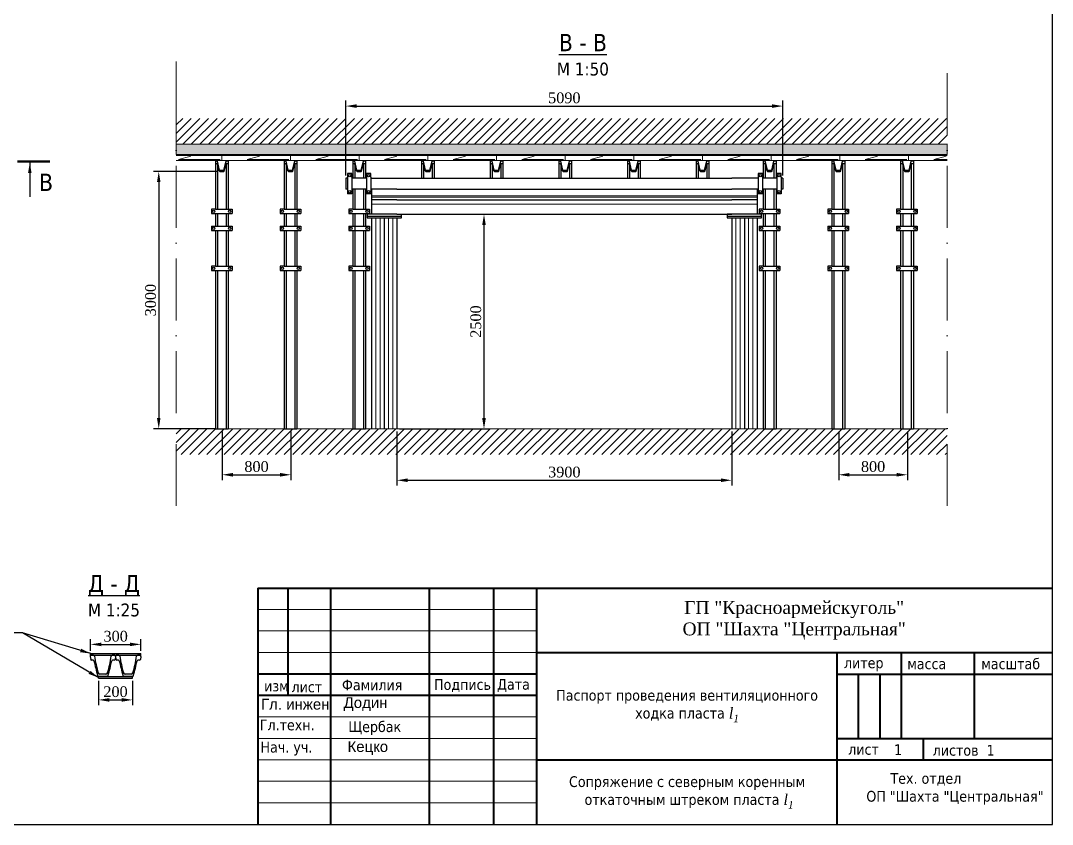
# Model space of a CAD drawing. Header units: millimetres. Extents: x -46762 to 217101, y -107409 to 31524.
# Drawn here: x 113848 to 125868, y -75056 to -65692 of the extents above; entities that cross this region are included whole.
import ezdxf

# ---------------------------------------------------------------- set-up
doc = ezdxf.new("R2010")
doc.units = ezdxf.units.MM
doc.linetypes.add('ACAD_ISO10W100', pattern=[18, 12, -3, 0, -3])
doc.styles.get("Standard").update_dxf_attribs({"font": 'TIMES.TTF'})
doc.dimstyles.new('ISO-25', dxfattribs={"dimscale": 50, "dimtxt": 2.5, "dimasz": 2.5, "dimexe": 1.25, "dimexo": 0.625, "dimtad": 1, "dimdec": 0, "dimtxsty": 'Standard', "dimcen": 2.5, "dimadec": 0, "dimazin": 0, "dimtfac": 1, "dimtdec": 0, "dimtmove": 0, "dimatfit": 3, "dimfxl": 1, "dimarcsym": 0})
pattern_1 = [(45, (36097.01, -13770.15), (-50, 50), [])]

# ---------------------------------------------------------------- blocks, each defined once
blk = doc.blocks.new('*D319')
at = {"color": 0, "lineweight": -2}
for p, q in [((118232, -70480), (118232, -71109)), ((122132, -70480), (122132, -71109)), ((118357, -71047), (122007, -71047))]:
    blk.add_line(p, q, dxfattribs=at)
at = {"color": 0, "lineweight": 0}
for points in [[(118357, -71026), (118357, -71068), (118232, -71047)], [(122007, -71026), (122007, -71068), (122132, -71047)]]:
    blk.add_solid(points, dxfattribs=at)
at = {"layer": 'Defpoints', "color": 0, "lineweight": 0}
for p in [(118232, -70448), (122132, -70448), (122132, -71047)]:
    blk.add_point(p, dxfattribs=at)
at = {"color": 0, "lineweight": 0, "insert": (120182, -70952), "char_height": 125, "attachment_point": 5}
blk.add_mtext('3900', dxfattribs=at)
blk = doc.blocks.new('*D320')
at = {"color": 0, "lineweight": -2}
for p, q in [((117637, -67495), (117637, -66624)), ((117762, -66687), (122602, -66687)), ((122727, -67495), (122727, -66624))]:
    blk.add_line(p, q, dxfattribs=at)
at = {"color": 0, "lineweight": 0}
for points in [[(117762, -66666), (117762, -66708), (117637, -66687)], [(122602, -66666), (122602, -66708), (122727, -66687)]]:
    blk.add_solid(points, dxfattribs=at)
at = {"layer": 'Defpoints', "color": 0, "lineweight": 0}
for p in [(122727, -66687), (117637, -67526), (122727, -67526)]:
    blk.add_point(p, dxfattribs=at)
at = {"color": 0, "lineweight": 0, "insert": (120182, -66592), "char_height": 125, "attachment_point": 5}
blk.add_mtext('5090', dxfattribs=at)
blk = doc.blocks.new('*D321')
at = {"color": 0, "lineweight": -2}
for p, q in [((118316, -67948), (119309, -67948)), ((119246, -68073), (119246, -70323)), ((118263, -70448), (119309, -70448))]:
    blk.add_line(p, q, dxfattribs=at)
at = {"color": 0, "lineweight": 0}
for points in [[(119225, -68073), (119267, -68073), (119246, -67948)], [(119225, -70323), (119267, -70323), (119246, -70448)]]:
    blk.add_solid(points, dxfattribs=at)
at = {"layer": 'Defpoints', "color": 0, "lineweight": 0}
for p in [(118285, -67948), (118232, -70448), (119246, -70448)]:
    blk.add_point(p, dxfattribs=at)
at = {"color": 0, "lineweight": 0, "insert": (119151, -69198), "char_height": 125, "attachment_point": 5, "rotation": 90}
blk.add_mtext('2500', dxfattribs=at)
blk = doc.blocks.new('*D322')
at = {"color": 0, "lineweight": -2}
for p, q in [((116136, -67448), (115394, -67448)), ((115457, -67573), (115457, -70323)), ((116110, -70448), (115394, -70448))]:
    blk.add_line(p, q, dxfattribs=at)
at = {"color": 0, "lineweight": 0}
for points in [[(115436, -67573), (115477, -67573), (115457, -67448)], [(115436, -70323), (115477, -70323), (115457, -70448)]]:
    blk.add_solid(points, dxfattribs=at)
at = {"layer": 'Defpoints', "color": 0, "lineweight": 0}
for p in [(116167, -67448), (115457, -70448), (116141, -70448)]:
    blk.add_point(p, dxfattribs=at)
at = {"color": 0, "lineweight": 0, "insert": (115362, -68948), "char_height": 125, "attachment_point": 5, "rotation": 90}
blk.add_mtext('3000', dxfattribs=at)
blk = doc.blocks.new('*D323')
at = {"color": 0, "lineweight": -2}
for p, q in [((116196, -70480), (116196, -71045)), ((116996, -70480), (116996, -71045)), ((116321, -70983), (116871, -70983))]:
    blk.add_line(p, q, dxfattribs=at)
at = {"color": 0, "lineweight": 0}
for points in [[(116321, -70962), (116321, -71004), (116196, -70983)], [(116871, -70962), (116871, -71004), (116996, -70983)]]:
    blk.add_solid(points, dxfattribs=at)
at = {"layer": 'Defpoints', "color": 0, "lineweight": 0}
for p in [(116196, -70448), (116996, -70448), (116996, -70983)]:
    blk.add_point(p, dxfattribs=at)
at = {"color": 0, "lineweight": 0, "insert": (116596, -70888), "char_height": 125, "attachment_point": 5}
blk.add_mtext('800', dxfattribs=at)
blk = doc.blocks.new('*D324')
at = {"color": 0, "lineweight": -2}
for p, q in [((123379, -70480), (123379, -71045)), ((124179, -70480), (124179, -71045)), ((123504, -70983), (124054, -70983))]:
    blk.add_line(p, q, dxfattribs=at)
at = {"color": 0, "lineweight": 0}
for points in [[(123504, -70962), (123504, -71004), (123379, -70983)], [(124054, -70962), (124054, -71004), (124179, -70983)]]:
    blk.add_solid(points, dxfattribs=at)
at = {"layer": 'Defpoints', "color": 0, "lineweight": 0}
for p in [(123379, -70448), (124179, -70448), (124179, -70983)]:
    blk.add_point(p, dxfattribs=at)
at = {"color": 0, "lineweight": 0, "insert": (123779, -70888), "char_height": 125, "attachment_point": 5}
blk.add_mtext('800', dxfattribs=at)
blk = doc.blocks.new('*D346')
at = {"color": 0, "lineweight": -2}
for p, q in [((114661, -73034), (114661, -72897)), ((114786, -72959), (115123, -72959)), ((115248, -73034), (115248, -72897))]:
    blk.add_line(p, q, dxfattribs=at)
at = {"color": 0, "lineweight": 0}
for points in [[(114786, -72939), (114786, -72980), (114661, -72959)], [(115123, -72939), (115123, -72980), (115248, -72959)]]:
    blk.add_solid(points, dxfattribs=at)
at = {"layer": 'Defpoints', "color": 0, "lineweight": 0}
for p in [(115248, -72959), (114661, -73066), (115248, -73066)]:
    blk.add_point(p, dxfattribs=at)
at = {"color": 0, "lineweight": 0, "insert": (114955, -72865), "char_height": 125, "attachment_point": 5}
blk.add_mtext('300', dxfattribs=at)
blk = doc.blocks.new('*D347')
at = {"color": 0, "lineweight": -2}
for p, q in [((114756, -73383), (114756, -73669)), ((115151, -73383), (115151, -73669)), ((114881, -73606), (115026, -73606))]:
    blk.add_line(p, q, dxfattribs=at)
at = {"color": 0, "lineweight": 0}
for points in [[(114881, -73585), (114881, -73627), (114756, -73606)], [(115026, -73585), (115026, -73627), (115151, -73606)]]:
    blk.add_solid(points, dxfattribs=at)
at = {"layer": 'Defpoints', "color": 0, "lineweight": 0}
for p in [(114756, -73352), (115151, -73352), (115151, -73606)]:
    blk.add_point(p, dxfattribs=at)
at = {"color": 0, "lineweight": 0, "insert": (114953, -73511), "char_height": 125, "attachment_point": 5}
blk.add_mtext('200', dxfattribs=at)

msp = doc.modelspace()

# ---------------------------------------------------------------- hatches: boundary and pattern name
at = {"lineweight": 15}
h = msp.add_hatch(dxfattribs=at)
h.set_pattern_fill('JIS_WOOD', scale=100, style=0)
h.set_pattern_definition(pattern_1)
h.paths.add_polyline_path([(115660.14, -66831.37), (124640.69, -66831.37), (124640.69, -67131.37), (115660.14, -67131.37)])
h = msp.add_hatch(dxfattribs=at)
h.set_pattern_fill('GRAVEL', scale=10, style=0)
h.set_pattern_definition([(228.0128, (36279.893, -13516.148), (-2032.0017266, -2286.002809), [34.1721, -3383.05]), (184.9697, (36257.033, -13541.548), (3048.0049306, 253.9982075), [58.6405, -5805.4]), (132.5104, (36198.613, -13546.628), (2539.9981518, -2794.0027292), [41.3482, -4093.47]), (267.2737, (36099.553, -13610.128), (253.9988971, 5079.9983653), [53.4005, -5286.64]), (292.8337, (36097.013, -13663.468), (-1270.0036056, 3048.001733), [52.3634, -5183.98]), (357.2737, (36117.333, -13711.728), (-5079.9983653, 253.9988971), [53.4005, -5286.64]), (37.6942, (36170.6725, -13714.268), (-3302.0020861, -2539.9977357), [70.6194, -6991.31]), (72.2553, (36226.5525, -13671.088), (1778.00355655, 5588.0016206), [66.672, -6600.53]), (121.4296, (36246.873, -13607.588), (-2032.0005235, 3301.996116), [53.5813, -5304.55]), (175.2364, (36218.933, -13561.868), (2793.9978053, -253.9976163), [61.1713, -2997.39]), (222.3974, (36157.9725, -13556.788), (-3048.0000917, -2793.99636506), [79.1078, -7831.68]), (138.8141, (36351.013, -13612.668), (-1777.9988674, 1523.9976557), [27.0005, -2673.06]), (171.4692, (36330.693, -13594.888), (3301.9949596, -508.00128), [51.3682, -5085.46]), (225, (36279.9, -13587.27), (-5e-14, -253.99983), [35.9209, -323.289]), (203.1986, (36262.113, -13556.788), (1270.004283, 508.002227), [19.3441, -1915.06]), (291.8014, (36244.333, -13564.41), (-254.000178, 762.00049), [27.3566, -1340.48]), (30.9638, (36254.493, -13589.81), (761.999195, 508.000396), [44.432, -1436.63]), (161.5651, (36292.59, -13566.95), (508.00023, -253.99962), [32.1287, -771.09]), (16.3895, (36097.013, -13564.408), (2540.0014014, 761.998415), [45.0088, -4455.88]), (70.3462, (36140.193, -13551.708), (-1015.997169, -2793.9960489), [37.7599, -3738.22]), (293.1986, (36292.593, -13516.148), (-508.002227, 1270.004283), [38.688, -1895.72]), (343.6105, (36307.833, -13551.708), (-2540.0014014, 761.998415), [45.0088, -4455.88]), (339.444, (36097.013, -13721.888), (-1270.001576, 507.999384), [43.4035, -2126.77]), (294.7751, (36137.653, -13737.128), (-1269.9970404, 2793.9987026), [36.3672, -3600.36]), (66.8014, (36295.133, -13770.148), (508.002227, 1270.004283), [38.688, -1895.72]), (17.354, (36310.373, -13734.588), (-3302.0001782, -1015.9984676), [42.5783, -4215.24]), (69.444, (36170.673, -13770.148), (-507.999384, -1270.001576), [21.7018, -2148.48]), (101.3099, (36279.893, -13770.15), (-253.998746, 1015.996746), [12.9515, -1282.2]), (165.9638, (36277.35, -13757.45), (762.000535, -253.99956), [52.3634, -994.905]), (186.009, (36226.553, -13744.748), (2539.9962544, 253.9994069), [48.5267, -4804.14]), (303.6901, (36254.49, -13612.67), (-254.000087, 507.99951), [36.6324, -879.178]), (353.1572, (36274.813, -13643.148), (4318.0017857, -508.0022752), [63.9557, -6331.6]), (60.9454, (36338.313, -13650.768), (-1015.9976366, -1777.995761), [26.1508, -2588.94]), (90, (36351, -13627.9), (-254, 254), [15.24, -238.76]), (120.2564, (36221.473, -13737.128), (1015.9978467, -1777.9991032), [35.2867, -3493.39]), (48.0128, (36203.693, -13706.648), (2032.0017266, 2286.002809), [68.3443, -3348.88]), (0, (36249.4, -13655.85), (254, 254), [66.04, -187.96]), (325.3048, (36315.453, -13655.848), (-2539.995599, 1778.000169), [40.161, -3975.93]), (254.0546, (36348.473, -13678.708), (-254.000648, -1016.00242), [36.9829, -1812.17]), (207.646, (36338.313, -13714.268), (-4825.9983049, -2540.0015975), [60.2145, -5961.25]), (175.4261, (36284.973, -13742.208), (-3302.0007605, 253.9987711), [63.7029, -6306.58]), (175.4261, (36284.973, -13742.208), (-3302.0007605, 253.9987711), [63.7029, -6306.58])])
h.paths.add_polyline_path([(115660.14, -67251.37), (124640.69, -67251.37), (124640.69, -67131.37), (115660.14, -67131.37)])
h = msp.add_hatch(dxfattribs=at)
h.set_pattern_fill('JIS_WOOD', scale=100, style=0)
h.set_pattern_definition(pattern_1)
h.paths.add_polyline_path([(115660.14, -70748.29), (115660.14, -70448.29), (120182.2, -70448.29), (124640.69, -70448.29), (124640.69, -70748.29), (120182.2, -70748.29)])

# ---------------------------------------------------------------- linework, layer by layer
at = {"color": 7, "lineweight": 30}
for p, q in [((125867.66, -75056.3), (125867.66, -59472.88)), ((117657.58, -67526.29), (117637.32, -67526.29)), ((117637.32, -67526.29), (117637.32, -67656.29)), ((117876.27, -67526.29), (117707.58, -67526.29)), ((117937.32, -67526.29), (117926.27, -67526.29)), ((117937.32, -67526.29), (122132.2, -67526.29)), ((122439.94, -67526.29), (122132.2, -67526.29)), ((122658.63, -67526.29), (122489.94, -67526.29)), ((122727.08, -67526.29), (122708.63, -67526.29)), ((122727.08, -67526.29), (122727.08, -67656.29)), ((117657.58, -67656.29), (117637.32, -67656.29)), ((117876.27, -67656.29), (117707.58, -67656.29)), ((118232.2, -67656.29), (117926.27, -67656.29)), ((117937.32, -67656.29), (117937.32, -67948.29)), ((118232.2, -67656.29), (122132.2, -67656.29)), ((122439.94, -67656.29), (122132.2, -67656.29)), ((122427.08, -67656.29), (122427.08, -67948.29)), ((122658.63, -67656.29), (122489.94, -67656.29)), ((122727.08, -67656.29), (122708.63, -67656.29)), ((118232.2, -67779.29), (117937.32, -67779.29)), ((118232.2, -67779.29), (122132.2, -67779.29)), ((122427.08, -67779.29), (122132.2, -67779.29)), ((117937.32, -67948.29), (117884.82, -67948.29)), ((117884.82, -67948.29), (117884.82, -67968.29)), ((117884.82, -67968.29), (118284.82, -67968.29)), ((117884.82, -67968.29), (117884.82, -67988.29)), ((117884.82, -67988.29), (118284.82, -67988.29)), ((118232.2, -67948.29), (117937.32, -67948.29)), ((117937.32, -67988.29), (117937.32, -70448.29)), ((118084.72, -67988.29), (118084.72, -70448.29)), ((118232.2, -67948.29), (122132.2, -67948.29)), ((118232.2, -67988.29), (118232.2, -70448.29)), ((118284.82, -67968.29), (118284.82, -67948.29)), ((118284.82, -67988.29), (118284.82, -67968.29)), ((122132.2, -67948.29), (122079.7, -67948.29)), ((122079.7, -67948.29), (122079.7, -67968.29)), ((122079.7, -67968.29), (122479.7, -67968.29)), ((122079.7, -67968.29), (122079.7, -67988.29)), ((122079.7, -67988.29), (122479.7, -67988.29)), ((122479.7, -67948.29), (122132.2, -67948.29)), ((122132.2, -67988.29), (122132.2, -70448.29)), ((122279.59, -67988.29), (122279.59, -70448.29)), ((122427.08, -67988.29), (122427.08, -70448.29)), ((122479.7, -67968.29), (122479.7, -67948.29)), ((122479.7, -67988.29), (122479.7, -67968.29)), ((114661.02, -73085.51), (114661.02, -73065.51)), ((114661.02, -73065.51), (115248.13, -73065.51)), ((115248.13, -73085.51), (115248.13, -73065.51)), ((114658.21, -73098.98), (114663.63, -73135.19)), ((114661.02, -73085.51), (115248.13, -73085.51)), ((114695.83, -73085.51), (114670.12, -73085.51)), ((114692.59, -73143.51), (114673.49, -73143.51)), ((114941.27, -73085.51), (114915.56, -73085.51)), ((114937.9, -73143.51), (114918.79, -73143.51)), ((114953.18, -73098.98), (114947.76, -73135.19)), ((114953.18, -73098.98), (114958.6, -73135.19)), ((114990.8, -73085.51), (114965.09, -73085.51)), ((114987.56, -73143.51), (114968.46, -73143.51)), ((115236.24, -73085.51), (115210.53, -73085.51)), ((115232.87, -73143.51), (115213.76, -73143.51)), ((115248.15, -73098.98), (115242.73, -73135.19)), ((114841.39, -73305.51), (114770, -73305.51)), ((115136.36, -73305.51), (115064.97, -73305.51)), ((114855.98, -73331.51), (114755.41, -73331.51)), ((114755.7, -73351.51), (114755.7, -73331.51)), ((114755.7, -73331.51), (115151.24, -73331.51)), ((114755.7, -73351.51), (115151.24, -73351.51)), ((115150.95, -73331.51), (115050.38, -73331.51)), ((115151.24, -73351.51), (115151.24, -73331.51)), ((103736.42, -75056.3), (125867.66, -75056.3))]:
    msp.add_line(p, q, dxfattribs=at)
at = {"color": 7, "linetype": 'ACAD_ISO10W100', "lineweight": 0, "ltscale": 60}
for p, q in [((115660.14, -71344.56), (115660.14, -66166.26)), ((124640.69, -71344.56), (124640.69, -66166.26))]:
    msp.add_line(p, q, dxfattribs=at)
at = {"color": 7, "lineweight": 15}
for p, q in [((115660.14, -67131.37), (115660.14, -66166.26)), ((115660.14, -67131.37), (124640.69, -67131.37)), ((115660.14, -67251.37), (115660.14, -67131.37)), ((124640.69, -67251.37), (124640.69, -67131.37)), ((115660.14, -67251.37), (124640.69, -67251.37)), ((117707.58, -67484.97), (117716.27, -67484.97)), ((117707.58, -67511.97), (117716.27, -67511.97)), ((117865.77, -67484.97), (117876.27, -67484.97)), ((117865.77, -67511.97), (117876.27, -67511.97)), ((122489.94, -67484.97), (122498.63, -67484.97)), ((122489.94, -67511.97), (122498.63, -67511.97)), ((122648.13, -67484.97), (122658.63, -67484.97)), ((122648.13, -67511.97), (122658.63, -67511.97)), ((117707.58, -67670.47), (117716.27, -67670.47)), ((117865.77, -67670.47), (117876.27, -67670.47)), ((122489.94, -67670.47), (122498.63, -67670.47)), ((122648.13, -67670.47), (122658.63, -67670.47)), ((117707.58, -67697.47), (117716.27, -67697.47)), ((117865.77, -67697.47), (117876.27, -67697.47)), ((118232.2, -67733.29), (117937.32, -67733.29)), ((118232.2, -67748.29), (117937.32, -67748.29)), ((118232.2, -67733.29), (122132.2, -67733.29)), ((118232.2, -67748.29), (122132.2, -67748.29)), ((122427.08, -67733.29), (122132.2, -67733.29)), ((122427.08, -67748.29), (122132.2, -67748.29)), ((122489.94, -67697.47), (122498.63, -67697.47)), ((122648.13, -67697.47), (122658.63, -67697.47)), ((118232.2, -67831.29), (117937.32, -67831.29)), ((118232.2, -67831.29), (122132.2, -67831.29)), ((122427.08, -67831.29), (122132.2, -67831.29)), ((117985.88, -67988.29), (117985.88, -70448.29)), ((118036.16, -67988.29), (118036.16, -70448.29)), ((118133.36, -67988.29), (118133.36, -70448.29)), ((118183.65, -67988.29), (118183.65, -70448.29)), ((122180.75, -67988.29), (122180.75, -70448.29)), ((122231.04, -67988.29), (122231.04, -70448.29)), ((122328.24, -67988.29), (122328.24, -70448.29)), ((122378.52, -67988.29), (122378.52, -70448.29)), ((120182.2, -70448.29), (115660.14, -70448.29)), ((120182.2, -70448.29), (124640.69, -70448.29))]:
    msp.add_line(p, q, dxfattribs=at)
at = {"color": 7, "lineweight": 50}
msp.add_line((113812.76, -67333.91), (114188.45, -67333.91), dxfattribs=at)
for p, q in [((116116.27, -67325.29), (116116.27, -67354.29)), ((116116.27, -67325.29), (116135.27, -67325.29)), ((116116.27, -67354.29), (116136.27, -67354.29)), ((116116.27, -67354.29), (116116.27, -67887.29)), ((116165.72, -67435.29), (116141.11, -67329.93)), ((116141.27, -67359.29), (116141.27, -67887.29)), ((116161.27, -67442.29), (116141.27, -67359.29)), ((116216.32, -67435.29), (116240.93, -67329.93)), ((116220.77, -67442.29), (116240.77, -67359.29)), ((116240.77, -67359.29), (116240.77, -67887.29)), ((116245.77, -67354.29), (116265.77, -67354.29)), ((116246.77, -67325.29), (116265.77, -67325.29)), ((116265.77, -67325.29), (116265.77, -67354.29)), ((116265.77, -67354.29), (116265.77, -67887.29)), ((116916.27, -67325.29), (116916.27, -67354.29)), ((116916.27, -67325.29), (116935.27, -67325.29)), ((116916.27, -67354.29), (116936.27, -67354.29)), ((116916.27, -67354.29), (116916.27, -67887.29)), ((116965.72, -67435.29), (116941.11, -67329.93)), ((116941.27, -67359.29), (116941.27, -67887.29)), ((116961.27, -67442.29), (116941.27, -67359.29)), ((117016.32, -67435.29), (117040.93, -67329.93)), ((117020.77, -67442.29), (117040.77, -67359.29)), ((117040.77, -67359.29), (117040.77, -67887.29)), ((117045.77, -67354.29), (117065.77, -67354.29)), ((117046.77, -67325.29), (117065.77, -67325.29)), ((117065.77, -67325.29), (117065.77, -67354.29)), ((117065.77, -67354.29), (117065.77, -67887.29)), ((117716.27, -67325.29), (117716.27, -67354.29)), ((117716.27, -67325.29), (117735.27, -67325.29)), ((117716.27, -67354.29), (117736.27, -67354.29)), ((117716.27, -67354.29), (117716.27, -67526.29)), ((117765.72, -67435.29), (117741.11, -67329.93)), ((117741.27, -67359.29), (117741.27, -67526.29)), ((117761.27, -67442.29), (117741.27, -67359.29)), ((117816.32, -67435.29), (117840.93, -67329.93)), ((117820.77, -67442.29), (117840.77, -67359.29)), ((117840.77, -67359.29), (117840.77, -67526.29)), ((117845.77, -67354.29), (117865.77, -67354.29)), ((117846.77, -67325.29), (117865.77, -67325.29)), ((117865.77, -67325.29), (117865.77, -67354.29)), ((117865.77, -67354.29), (117865.77, -67526.29)), ((118516.27, -67325.29), (118516.27, -67354.29)), ((118516.27, -67325.29), (118535.27, -67325.29)), ((118516.27, -67354.29), (118536.27, -67354.29)), ((118516.27, -67354.29), (118516.27, -67526.29)), ((118565.72, -67435.29), (118541.11, -67329.93)), ((118541.27, -67359.29), (118541.27, -67526.29)), ((118561.27, -67442.29), (118541.27, -67359.29)), ((118616.32, -67435.29), (118640.93, -67329.93)), ((118620.77, -67442.29), (118640.77, -67359.29)), ((118640.77, -67359.29), (118640.77, -67526.29)), ((118645.77, -67354.29), (118665.77, -67354.29)), ((118646.77, -67325.29), (118665.77, -67325.29)), ((118665.77, -67325.29), (118665.77, -67354.29)), ((118665.77, -67354.29), (118665.77, -67526.29)), ((119316.27, -67325.29), (119316.27, -67354.29)), ((119316.27, -67325.29), (119335.27, -67325.29)), ((119316.27, -67354.29), (119336.27, -67354.29)), ((119316.27, -67354.29), (119316.27, -67526.29)), ((119365.72, -67435.29), (119341.11, -67329.93)), ((119341.27, -67359.29), (119341.27, -67526.29)), ((119361.27, -67442.29), (119341.27, -67359.29)), ((119416.32, -67435.29), (119440.93, -67329.93)), ((119420.77, -67442.29), (119440.77, -67359.29)), ((119440.77, -67359.29), (119440.77, -67526.29)), ((119445.77, -67354.29), (119465.77, -67354.29)), ((119446.77, -67325.29), (119465.77, -67325.29)), ((119465.77, -67325.29), (119465.77, -67354.29)), ((119465.77, -67354.29), (119465.77, -67526.29)), ((120116.27, -67325.29), (120116.27, -67354.29)), ((120116.27, -67325.29), (120135.27, -67325.29)), ((120116.27, -67354.29), (120136.27, -67354.29)), ((120116.27, -67354.29), (120116.27, -67526.29)), ((120165.72, -67435.29), (120141.11, -67329.93)), ((120141.27, -67359.29), (120141.27, -67526.29)), ((120161.27, -67442.29), (120141.27, -67359.29)), ((120216.32, -67435.29), (120240.93, -67329.93)), ((120220.77, -67442.29), (120240.77, -67359.29)), ((120240.77, -67359.29), (120240.77, -67526.29)), ((120245.77, -67354.29), (120265.77, -67354.29)), ((120246.77, -67325.29), (120265.77, -67325.29)), ((120265.77, -67325.29), (120265.77, -67354.29)), ((120265.77, -67354.29), (120265.77, -67526.29)), ((120916.27, -67325.29), (120916.27, -67354.29)), ((120916.27, -67325.29), (120935.27, -67325.29)), ((120916.27, -67354.29), (120936.27, -67354.29)), ((120916.27, -67354.29), (120916.27, -67526.29)), ((120965.72, -67435.29), (120941.11, -67329.93)), ((120941.27, -67359.29), (120941.27, -67526.29)), ((120961.27, -67442.29), (120941.27, -67359.29)), ((121016.32, -67435.29), (121040.93, -67329.93)), ((121020.77, -67442.29), (121040.77, -67359.29)), ((121040.77, -67359.29), (121040.77, -67526.29)), ((121045.77, -67354.29), (121065.77, -67354.29)), ((121046.77, -67325.29), (121065.77, -67325.29)), ((121065.77, -67325.29), (121065.77, -67354.29)), ((121065.77, -67354.29), (121065.77, -67526.29)), ((121716.27, -67325.29), (121716.27, -67354.29)), ((121716.27, -67325.29), (121735.27, -67325.29)), ((121716.27, -67354.29), (121736.27, -67354.29)), ((121716.27, -67354.29), (121716.27, -67526.29)), ((121765.72, -67435.29), (121741.11, -67329.93)), ((121741.27, -67359.29), (121741.27, -67526.29)), ((121761.27, -67442.29), (121741.27, -67359.29)), ((121816.32, -67435.29), (121840.93, -67329.93)), ((121820.77, -67442.29), (121840.77, -67359.29)), ((121840.77, -67359.29), (121840.77, -67526.29)), ((121845.77, -67354.29), (121865.77, -67354.29)), ((121846.77, -67325.29), (121865.77, -67325.29)), ((121865.77, -67325.29), (121865.77, -67354.29)), ((121865.77, -67354.29), (121865.77, -67526.29)), ((122498.63, -67325.29), (122498.63, -67354.29)), ((122498.63, -67325.29), (122517.63, -67325.29)), ((122498.63, -67354.29), (122518.63, -67354.29)), ((122498.63, -67354.29), (122498.63, -67526.29)), ((122548.08, -67435.29), (122523.47, -67329.93)), ((122523.63, -67359.29), (122523.63, -67526.29)), ((122543.63, -67442.29), (122523.63, -67359.29)), ((122598.68, -67435.29), (122623.29, -67329.93)), ((122603.13, -67442.29), (122623.13, -67359.29)), ((122623.13, -67359.29), (122623.13, -67526.29)), ((122628.13, -67354.29), (122648.13, -67354.29)), ((122629.13, -67325.29), (122648.13, -67325.29)), ((122648.13, -67325.29), (122648.13, -67354.29)), ((122648.13, -67354.29), (122648.13, -67526.29)), ((123298.63, -67325.29), (123298.63, -67354.29)), ((123298.63, -67325.29), (123317.63, -67325.29)), ((123298.63, -67354.29), (123318.63, -67354.29)), ((123298.63, -67354.29), (123298.63, -67887.29)), ((123348.08, -67435.29), (123323.47, -67329.93)), ((123323.63, -67359.29), (123323.63, -67887.29)), ((123343.63, -67442.29), (123323.63, -67359.29)), ((123398.68, -67435.29), (123423.29, -67329.93)), ((123403.13, -67442.29), (123423.13, -67359.29)), ((123423.13, -67359.29), (123423.13, -67887.29)), ((123428.13, -67354.29), (123448.13, -67354.29)), ((123429.13, -67325.29), (123448.13, -67325.29)), ((123448.13, -67325.29), (123448.13, -67354.29)), ((123448.13, -67354.29), (123448.13, -67887.29)), ((124098.63, -67325.29), (124098.63, -67354.29)), ((124098.63, -67325.29), (124117.63, -67325.29)), ((124098.63, -67354.29), (124118.63, -67354.29)), ((124098.63, -67354.29), (124098.63, -67887.29)), ((124148.08, -67435.29), (124123.47, -67329.93)), ((124123.63, -67359.29), (124123.63, -67887.29)), ((124143.63, -67442.29), (124123.63, -67359.29)), ((124198.68, -67435.29), (124223.29, -67329.93)), ((124203.13, -67442.29), (124223.13, -67359.29)), ((124223.13, -67359.29), (124223.13, -67887.29)), ((124228.13, -67354.29), (124248.13, -67354.29)), ((124229.13, -67325.29), (124248.13, -67325.29)), ((124248.13, -67325.29), (124248.13, -67354.29)), ((124248.13, -67354.29), (124248.13, -67887.29)), ((116165.72, -67435.29), (116216.32, -67435.29)), ((116167.27, -67448.29), (116214.77, -67448.29)), ((116965.72, -67435.29), (117016.32, -67435.29)), ((116967.27, -67448.29), (117014.77, -67448.29)), ((117657.58, -67470.97), (117657.58, -67711.47)), ((117707.58, -67470.97), (117657.58, -67470.97)), ((117707.58, -67516.47), (117707.58, -67470.97)), ((117707.58, -67516.47), (117707.58, -67665.97)), ((117765.72, -67435.29), (117816.32, -67435.29)), ((117767.27, -67448.29), (117814.77, -67448.29)), ((117876.27, -67470.97), (117876.27, -67711.47)), ((117926.27, -67470.97), (117876.27, -67470.97)), ((117926.27, -67516.47), (117926.27, -67470.97)), ((117926.27, -67516.47), (117926.27, -67665.97)), ((118565.72, -67435.29), (118616.32, -67435.29)), ((118567.27, -67448.29), (118614.77, -67448.29)), ((119365.72, -67435.29), (119416.32, -67435.29)), ((119367.27, -67448.29), (119414.77, -67448.29)), ((120165.72, -67435.29), (120216.32, -67435.29)), ((120167.27, -67448.29), (120214.77, -67448.29)), ((120965.72, -67435.29), (121016.32, -67435.29)), ((120967.27, -67448.29), (121014.77, -67448.29)), ((121765.72, -67435.29), (121816.32, -67435.29)), ((121767.27, -67448.29), (121814.77, -67448.29)), ((122439.94, -67470.97), (122439.94, -67711.47)), ((122489.94, -67470.97), (122439.94, -67470.97)), ((122489.94, -67516.47), (122489.94, -67470.97)), ((122489.94, -67516.47), (122489.94, -67665.97)), ((122548.08, -67435.29), (122598.68, -67435.29)), ((122549.63, -67448.29), (122597.13, -67448.29)), ((122658.63, -67470.97), (122658.63, -67711.47)), ((122708.63, -67470.97), (122658.63, -67470.97)), ((122708.63, -67516.47), (122708.63, -67470.97)), ((122708.63, -67516.47), (122708.63, -67665.97)), ((123348.08, -67435.29), (123398.68, -67435.29)), ((123349.63, -67448.29), (123397.13, -67448.29)), ((124148.08, -67435.29), (124198.68, -67435.29)), ((124149.63, -67448.29), (124197.13, -67448.29)), ((117707.58, -67665.97), (117707.58, -67711.47)), ((117716.27, -67656.29), (117716.27, -67887.29)), ((117741.27, -67656.29), (117741.27, -67887.29)), ((117840.77, -67656.29), (117840.77, -67887.29)), ((117865.77, -67656.29), (117865.77, -67887.29)), ((117926.27, -67665.97), (117926.27, -67711.47)), ((122489.94, -67665.97), (122489.94, -67711.47)), ((122498.63, -67656.29), (122498.63, -67887.29)), ((122523.63, -67656.29), (122523.63, -67887.29)), ((122623.13, -67656.29), (122623.13, -67887.29)), ((122648.13, -67656.29), (122648.13, -67887.29)), ((122708.63, -67665.97), (122708.63, -67711.47)), ((117707.58, -67711.47), (117657.58, -67711.47)), ((117926.27, -67711.47), (117876.27, -67711.47)), ((122489.94, -67711.47), (122439.94, -67711.47)), ((122708.63, -67711.47), (122658.63, -67711.47)), ((116116.27, -67887.29), (116070.77, -67887.29)), ((116070.77, -67887.29), (116070.77, -67937.29)), ((116116.27, -67887.29), (116265.77, -67887.29)), ((116265.77, -67887.29), (116311.27, -67887.29)), ((116311.27, -67887.29), (116311.27, -67937.29)), ((116916.27, -67887.29), (116870.77, -67887.29)), ((116870.77, -67887.29), (116870.77, -67937.29)), ((116916.27, -67887.29), (117065.77, -67887.29)), ((117065.77, -67887.29), (117111.27, -67887.29)), ((117111.27, -67887.29), (117111.27, -67937.29)), ((117716.27, -67887.29), (117670.77, -67887.29)), ((117670.77, -67887.29), (117670.77, -67937.29)), ((117716.27, -67831.29), (117716.27, -67887.29)), ((117716.27, -67887.29), (117865.77, -67887.29)), ((117840.77, -67831.29), (117840.77, -67887.29)), ((117865.77, -67831.29), (117865.77, -67887.29)), ((117865.77, -67887.29), (117911.27, -67887.29)), ((117911.27, -67887.29), (117911.27, -67937.29)), ((122498.63, -67887.29), (122453.13, -67887.29)), ((122453.13, -67887.29), (122453.13, -67937.29)), ((122498.63, -67831.29), (122498.63, -67887.29)), ((122498.63, -67887.29), (122648.13, -67887.29)), ((122623.13, -67831.29), (122623.13, -67887.29)), ((122648.13, -67831.29), (122648.13, -67887.29)), ((122648.13, -67887.29), (122693.63, -67887.29)), ((122693.63, -67887.29), (122693.63, -67937.29)), ((123298.63, -67887.29), (123253.13, -67887.29)), ((123253.13, -67887.29), (123253.13, -67937.29)), ((123298.63, -67887.29), (123448.13, -67887.29)), ((123448.13, -67887.29), (123493.63, -67887.29)), ((123493.63, -67887.29), (123493.63, -67937.29)), ((124098.63, -67887.29), (124053.13, -67887.29)), ((124053.13, -67887.29), (124053.13, -67937.29)), ((124098.63, -67887.29), (124248.13, -67887.29)), ((124248.13, -67887.29), (124293.63, -67887.29)), ((124293.63, -67887.29), (124293.63, -67937.29)), ((116070.77, -67937.29), (116311.27, -67937.29)), ((116116.27, -67937.29), (116116.27, -68087.29)), ((116116.27, -67937.29), (116116.27, -68087.29)), ((116141.27, -67937.29), (116141.27, -68087.29)), ((116141.27, -67937.29), (116141.27, -68087.29)), ((116240.77, -67937.29), (116240.77, -68087.29)), ((116240.77, -67937.29), (116240.77, -68087.29)), ((116265.77, -67937.29), (116265.77, -68087.29)), ((116265.77, -67937.29), (116265.77, -68087.29)), ((116870.77, -67937.29), (117111.27, -67937.29)), ((116916.27, -67937.29), (116916.27, -68087.29)), ((116916.27, -67937.29), (116916.27, -68087.29)), ((116941.27, -67937.29), (116941.27, -68087.29)), ((116941.27, -67937.29), (116941.27, -68087.29)), ((117040.77, -67937.29), (117040.77, -68087.29)), ((117040.77, -67937.29), (117040.77, -68087.29)), ((117065.77, -67937.29), (117065.77, -68087.29)), ((117065.77, -67937.29), (117065.77, -68087.29)), ((117670.77, -67937.29), (117911.27, -67937.29)), ((117716.27, -67937.29), (117716.27, -68087.29)), ((117716.27, -67937.29), (117716.27, -68087.29)), ((117741.27, -67937.29), (117741.27, -67948.29)), ((117741.27, -67937.29), (117741.27, -68087.29)), ((117741.27, -67937.29), (117741.27, -68137.29)), ((117840.77, -67937.29), (117840.77, -68087.29)), ((117840.77, -67937.29), (117840.77, -68087.29)), ((117865.77, -67937.29), (117865.77, -68087.29)), ((117865.77, -67937.29), (117865.77, -68087.29)), ((122453.13, -67937.29), (122693.63, -67937.29)), ((122498.63, -67937.29), (122498.63, -68087.29)), ((122498.63, -67937.29), (122498.63, -68087.29)), ((122523.63, -67937.29), (122523.63, -67948.29)), ((122523.63, -67937.29), (122523.63, -68087.29)), ((122523.63, -67937.29), (122523.63, -68087.29)), ((122623.13, -67937.29), (122623.13, -68087.29)), ((122623.13, -67937.29), (122623.13, -68087.29)), ((122648.13, -67937.29), (122648.13, -68087.29)), ((122648.13, -67937.29), (122648.13, -68087.29)), ((123253.13, -67937.29), (123493.63, -67937.29)), ((123298.63, -67937.29), (123298.63, -68087.29)), ((123298.63, -67937.29), (123298.63, -68087.29)), ((123323.63, -67937.29), (123323.63, -68087.29)), ((123323.63, -67937.29), (123323.63, -68087.29)), ((123423.13, -67937.29), (123423.13, -68087.29)), ((123423.13, -67937.29), (123423.13, -68087.29)), ((123448.13, -67937.29), (123448.13, -68087.29)), ((123448.13, -67937.29), (123448.13, -68087.29)), ((124053.13, -67937.29), (124293.63, -67937.29)), ((124098.63, -67937.29), (124098.63, -68087.29)), ((124098.63, -67937.29), (124098.63, -68087.29)), ((124123.63, -67937.29), (124123.63, -68087.29)), ((124123.63, -67937.29), (124123.63, -68087.29)), ((124223.13, -67937.29), (124223.13, -68087.29)), ((124223.13, -67937.29), (124223.13, -68087.29)), ((124248.13, -67937.29), (124248.13, -68087.29)), ((124248.13, -67937.29), (124248.13, -68087.29)), ((116070.77, -68087.29), (116311.27, -68087.29)), ((116070.77, -68087.29), (116070.77, -68137.29)), ((116070.77, -68137.29), (116311.27, -68137.29)), ((116116.27, -68137.29), (116116.27, -68551.29)), ((116141.27, -68137.29), (116141.27, -68551.29)), ((116240.77, -68137.29), (116240.77, -68551.29)), ((116265.77, -68137.29), (116265.77, -68551.29)), ((116311.27, -68087.29), (116311.27, -68137.29)), ((116870.77, -68087.29), (117111.27, -68087.29)), ((116870.77, -68087.29), (116870.77, -68137.29)), ((116870.77, -68137.29), (117111.27, -68137.29)), ((116916.27, -68137.29), (116916.27, -68551.29)), ((116941.27, -68137.29), (116941.27, -68551.29)), ((117040.77, -68137.29), (117040.77, -68551.29)), ((117065.77, -68137.29), (117065.77, -68551.29)), ((117111.27, -68087.29), (117111.27, -68137.29)), ((117670.77, -68087.29), (117911.27, -68087.29)), ((117670.77, -68087.29), (117670.77, -68137.29)), ((117670.77, -68137.29), (117911.27, -68137.29)), ((117716.27, -68137.29), (117716.27, -68551.29)), ((117741.27, -68137.29), (117741.27, -68551.29)), ((117840.77, -68137.29), (117840.77, -68551.29)), ((117865.77, -68137.29), (117865.77, -68551.29)), ((117911.27, -68087.29), (117911.27, -68137.29)), ((122453.13, -68087.29), (122693.63, -68087.29)), ((122453.13, -68087.29), (122453.13, -68137.29)), ((122453.13, -68137.29), (122693.63, -68137.29)), ((122498.63, -68137.29), (122498.63, -68551.29)), ((122523.63, -68137.29), (122523.63, -68551.29)), ((122623.13, -68137.29), (122623.13, -68551.29)), ((122648.13, -68137.29), (122648.13, -68551.29)), ((122693.63, -68087.29), (122693.63, -68137.29)), ((123253.13, -68087.29), (123493.63, -68087.29)), ((123253.13, -68087.29), (123253.13, -68137.29)), ((123253.13, -68137.29), (123493.63, -68137.29)), ((123298.63, -68137.29), (123298.63, -68551.29)), ((123323.63, -68137.29), (123323.63, -68551.29)), ((123423.13, -68137.29), (123423.13, -68551.29)), ((123448.13, -68137.29), (123448.13, -68551.29)), ((123493.63, -68087.29), (123493.63, -68137.29)), ((124053.13, -68087.29), (124293.63, -68087.29)), ((124053.13, -68087.29), (124053.13, -68137.29)), ((124053.13, -68137.29), (124293.63, -68137.29)), ((124098.63, -68137.29), (124098.63, -68551.29)), ((124123.63, -68137.29), (124123.63, -68551.29)), ((124223.13, -68137.29), (124223.13, -68551.29)), ((124248.13, -68137.29), (124248.13, -68551.29)), ((124293.63, -68087.29), (124293.63, -68137.29)), ((116070.77, -68551.29), (116070.77, -68601.29)), ((116116.27, -68551.29), (116070.77, -68551.29)), ((116070.77, -68601.29), (116311.27, -68601.29)), ((116116.27, -68551.29), (116265.77, -68551.29)), ((116116.27, -68601.29), (116116.27, -70448.29)), ((116141.27, -68601.29), (116141.27, -70448.29)), ((116240.77, -68601.29), (116240.77, -70448.29)), ((116265.77, -68551.29), (116311.27, -68551.29)), ((116265.77, -68601.29), (116265.77, -70448.29)), ((116311.27, -68551.29), (116311.27, -68601.29)), ((116870.77, -68551.29), (116870.77, -68601.29)), ((116916.27, -68551.29), (116870.77, -68551.29)), ((116870.77, -68601.29), (117111.27, -68601.29)), ((116916.27, -68551.29), (117065.77, -68551.29)), ((116916.27, -68601.29), (116916.27, -70448.29)), ((116941.27, -68601.29), (116941.27, -70448.29)), ((117040.77, -68601.29), (117040.77, -70448.29)), ((117065.77, -68551.29), (117111.27, -68551.29)), ((117065.77, -68601.29), (117065.77, -70448.29)), ((117111.27, -68551.29), (117111.27, -68601.29)), ((117670.77, -68551.29), (117670.77, -68601.29)), ((117716.27, -68551.29), (117670.77, -68551.29)), ((117670.77, -68601.29), (117911.27, -68601.29)), ((117716.27, -68551.29), (117865.77, -68551.29)), ((117716.27, -68601.29), (117716.27, -70448.29)), ((117741.27, -68601.29), (117741.27, -70448.29)), ((117840.77, -68601.29), (117840.77, -70448.29)), ((117865.77, -68551.29), (117911.27, -68551.29)), ((117865.77, -68601.29), (117865.77, -70448.29)), ((117911.27, -68551.29), (117911.27, -68601.29)), ((122453.13, -68551.29), (122453.13, -68601.29)), ((122498.63, -68551.29), (122453.13, -68551.29)), ((122453.13, -68601.29), (122693.63, -68601.29)), ((122498.63, -68551.29), (122648.13, -68551.29)), ((122498.63, -68601.29), (122498.63, -70448.29)), ((122523.63, -68601.29), (122523.63, -70448.29)), ((122623.13, -68601.29), (122623.13, -70448.29)), ((122648.13, -68551.29), (122693.63, -68551.29)), ((122648.13, -68601.29), (122648.13, -70448.29)), ((122693.63, -68551.29), (122693.63, -68601.29)), ((123253.13, -68551.29), (123253.13, -68601.29)), ((123298.63, -68551.29), (123253.13, -68551.29)), ((123253.13, -68601.29), (123493.63, -68601.29)), ((123298.63, -68551.29), (123448.13, -68551.29)), ((123298.63, -68601.29), (123298.63, -70448.29)), ((123323.63, -68601.29), (123323.63, -70448.29)), ((123423.13, -68601.29), (123423.13, -70448.29)), ((123448.13, -68551.29), (123493.63, -68551.29)), ((123448.13, -68601.29), (123448.13, -70448.29)), ((123493.63, -68551.29), (123493.63, -68601.29)), ((124053.13, -68551.29), (124053.13, -68601.29)), ((124098.63, -68551.29), (124053.13, -68551.29)), ((124053.13, -68601.29), (124293.63, -68601.29)), ((124098.63, -68551.29), (124248.13, -68551.29)), ((124098.63, -68601.29), (124098.63, -70448.29)), ((124123.63, -68601.29), (124123.63, -70448.29)), ((124223.13, -68601.29), (124223.13, -70448.29)), ((124248.13, -68551.29), (124293.63, -68551.29)), ((124248.13, -68601.29), (124248.13, -70448.29)), ((124293.63, -68551.29), (124293.63, -68601.29)), ((117716.27, -68651.4), (117716.27, -69401.4)), ((117741.27, -68651.4), (117741.27, -69401.4)), ((117840.77, -68651.4), (117840.77, -69401.4)), ((117865.77, -68651.4), (117865.77, -69401.4)), ((122498.63, -68651.4), (122498.63, -69401.4)), ((122523.63, -68651.4), (122523.63, -69401.4)), ((122623.13, -68651.4), (122623.13, -69401.4)), ((122648.13, -68651.4), (122648.13, -69401.4)), ((116116.27, -70448.29), (116265.77, -70448.29)), ((116916.27, -70448.29), (117065.77, -70448.29)), ((117716.27, -70448.29), (117865.77, -70448.29)), ((122498.63, -70448.29), (122648.13, -70448.29)), ((123298.63, -70448.29), (123448.13, -70448.29)), ((124098.63, -70448.29), (124248.13, -70448.29))]:
    msp.add_line(p, q)
at = {"lineweight": 40}
for p, q in [((116609.51, -72302.92), (116610.32, -75053.74)), ((116610.32, -72303.61), (125860.32, -72303.61)), ((116962.35, -72303.57), (116962.35, -73550.52)), ((117460.99, -75054.38), (117460.99, -72304.38)), ((118610.43, -75054.38), (118610.43, -72304.38)), ((119360.83, -75054.38), (119360.83, -72304.38)), ((119860.34, -75054.38), (119860.34, -72304.38)), ((119858.76, -73052.39), (125858.76, -73052.39)), ((123360.99, -75054.96), (123360.99, -73052.39)), ((124111.33, -74054.96), (124111.33, -73054.96)), ((124961.28, -74054.96), (124961.28, -73054.96)), ((116613.21, -73302.09), (119863.21, -73302.09)), ((123362.98, -73304.79), (125862.98, -73304.79)), ((123610.98, -74054.96), (123610.98, -73304.96)), ((123860.87, -74054.96), (123860.87, -73304.96)), ((116613.21, -73552.68), (119863.21, -73552.68)), ((123362.98, -74055.59), (125862.98, -74055.59)), ((124360.82, -74057.35), (124360.82, -74297.69)), ((119860.54, -74303.05), (125860.54, -74303.05))]:
    msp.add_line(p, q, dxfattribs=at)
at = {"lineweight": 20}
for p, q in [((116613.21, -72551.55), (119863.21, -72551.55)), ((116613.21, -72801.83), (119863.21, -72801.83)), ((116613.21, -73052.11), (119863.21, -73052.11)), ((116613.21, -73803.09), (119863.21, -73803.09)), ((116613.21, -74054.9), (119863.21, -74054.9)), ((116613.21, -74303.75), (119863.21, -74303.75)), ((116613.21, -74553.04), (119863.21, -74553.04)), ((116613.21, -74803.81), (119863.21, -74803.81))]:
    msp.add_line(p, q, dxfattribs=at)
at = {"color": 7, "lineweight": 0}
for p, q in [((114899.19, -73123.78), (114893.57, -73154.94)), ((115194.16, -73123.78), (115188.54, -73154.94))]:
    msp.add_line(p, q, dxfattribs=at)
at = {"color": 7, "lineweight": 15}
for points in [[(115660.14, -67321.95), (116191.45, -67321.95), (116191.45, -67261.95), (115660.14, -67261.95)], [(116173.42, -67310.23), (115685.77, -67308.28), (115828.74, -67272.07)], [(116191.45, -67261.95), (116191.45, -67321.95), (116991.45, -67321.95), (116991.45, -67261.95), (116191.45, -67261.95)], [(116973.42, -67310.23), (116485.77, -67308.28), (116628.74, -67272.07)], [(116991.45, -67261.95), (116991.45, -67321.95), (117791.45, -67321.95), (117791.45, -67261.95), (116991.45, -67261.95)], [(117773.42, -67310.23), (117285.77, -67308.28), (117428.74, -67272.07)], [(117791.45, -67261.95), (117791.45, -67321.95), (118591.45, -67321.95), (118591.45, -67261.95), (117791.45, -67261.95)], [(118573.42, -67310.23), (118085.77, -67308.28), (118228.74, -67272.07)], [(118591.45, -67261.95), (118591.45, -67321.95), (119391.45, -67321.95), (119391.45, -67261.95), (118591.45, -67261.95)], [(119373.42, -67310.23), (118885.77, -67308.28), (119028.74, -67272.07)], [(119391.45, -67261.95), (119391.45, -67321.95), (120191.45, -67321.95), (120191.45, -67261.95), (119391.45, -67261.95)], [(120173.42, -67310.23), (119685.77, -67308.28), (119828.74, -67272.07)], [(120191.45, -67261.95), (120191.45, -67321.95), (120991.45, -67321.95), (120991.45, -67261.95), (120191.45, -67261.95)], [(120973.42, -67310.23), (120485.77, -67308.28), (120628.74, -67272.07)], [(120991.45, -67261.95), (120991.45, -67321.95), (121791.45, -67321.95), (121791.45, -67261.95), (120991.45, -67261.95)], [(121773.42, -67310.23), (121285.77, -67308.28), (121428.74, -67272.07)], [(121791.45, -67261.95), (121791.45, -67321.95), (122591.45, -67321.95), (122591.45, -67261.95), (121791.45, -67261.95)], [(122573.42, -67310.23), (122085.77, -67308.28), (122228.74, -67272.07)], [(122591.45, -67261.95), (122591.45, -67321.95), (123391.45, -67321.95), (123391.45, -67261.95), (122591.45, -67261.95)], [(123373.42, -67310.23), (122885.77, -67308.28), (123028.74, -67272.07)], [(123391.45, -67261.95), (123391.45, -67321.95), (124191.45, -67321.95), (124191.45, -67261.95), (123391.45, -67261.95)], [(124173.42, -67310.23), (123685.77, -67308.28), (123828.74, -67272.07)], [(124191.45, -67261.95), (124191.45, -67321.95), (124640.69, -67321.95)], [(124640.69, -67261.95), (124191.45, -67261.95)], [(124640.69, -67308.9), (124485.77, -67308.28), (124628.74, -67272.07)]]:
    msp.add_lwpolyline(points, dxfattribs=at)
for centre in [(117682.58, -67498.47), (117901.27, -67498.47), (122464.94, -67498.47), (122683.63, -67498.47), (117682.58, -67683.97), (117901.27, -67683.97), (122464.94, -67683.97), (122683.63, -67683.97), (116098.27, -67912.29), (116283.77, -67912.29), (116898.27, -67912.29), (117083.77, -67912.29), (117698.27, -67912.29), (117883.77, -67912.29), (122480.63, -67912.29), (122666.13, -67912.29), (123280.63, -67912.29), (123466.13, -67912.29), (124080.63, -67912.29), (124266.13, -67912.29), (116098.27, -68112.29), (116283.77, -68112.29), (116898.27, -68112.29), (117083.77, -68112.29), (117698.27, -68112.29), (117883.77, -68112.29), (122480.63, -68112.29), (122666.13, -68112.29), (123280.63, -68112.29), (123466.13, -68112.29), (124080.63, -68112.29), (124266.13, -68112.29), (116098.27, -68576.29), (116283.77, -68576.29), (116898.27, -68576.29), (117083.77, -68576.29), (117698.27, -68576.29), (117883.77, -68576.29), (122480.63, -68576.29), (122666.13, -68576.29), (123280.63, -68576.29), (123466.13, -68576.29), (124080.63, -68576.29), (124266.13, -68576.29)]:
    msp.add_circle(centre, 13.5)
for centre, radius, start, end in [((116135.27, -67331.29), 6, 0, 90), ((116136.27, -67359.29), 5, 0, 90), ((116246.77, -67331.29), 6, 90, 180), ((116245.77, -67359.29), 5, 90, 180), ((116935.27, -67331.29), 6, 0, 90), ((116936.27, -67359.29), 5, 0, 90), ((117046.77, -67331.29), 6, 90, 180), ((117045.77, -67359.29), 5, 90, 180), ((117735.27, -67331.29), 6, 0, 90), ((117736.27, -67359.29), 5, 0, 90), ((117846.77, -67331.29), 6, 90, 180), ((117845.77, -67359.29), 5, 90, 180), ((118535.27, -67331.29), 6, 0, 90), ((118536.27, -67359.29), 5, 0, 90), ((118646.77, -67331.29), 6, 90, 180), ((118645.77, -67359.29), 5, 90, 180), ((119335.27, -67331.29), 6, 0, 90), ((119336.27, -67359.29), 5, 0, 90), ((119446.77, -67331.29), 6, 90, 180), ((119445.77, -67359.29), 5, 90, 180), ((120135.27, -67331.29), 6, 0, 90), ((120136.27, -67359.29), 5, 0, 90), ((120246.77, -67331.29), 6, 90, 180), ((120245.77, -67359.29), 5, 90, 180), ((120935.27, -67331.29), 6, 0, 90), ((120936.27, -67359.29), 5, 0, 90), ((121046.77, -67331.29), 6, 90, 180), ((121045.77, -67359.29), 5, 90, 180), ((121735.27, -67331.29), 6, 0, 90), ((121736.27, -67359.29), 5, 0, 90), ((121846.77, -67331.29), 6, 90, 180), ((121845.77, -67359.29), 5, 90, 180), ((122517.63, -67331.29), 6, 0, 90), ((122518.63, -67359.29), 5, 0, 90), ((122629.13, -67331.29), 6, 90, 180), ((122628.13, -67359.29), 5, 90, 180), ((123317.63, -67331.29), 6, 0, 90), ((123318.63, -67359.29), 5, 0, 90), ((123429.13, -67331.29), 6, 90, 180), ((123428.13, -67359.29), 5, 90, 180), ((124117.63, -67331.29), 6, 0, 90), ((124118.63, -67359.29), 5, 0, 90), ((124229.13, -67331.29), 6, 90, 180), ((124228.13, -67359.29), 5, 90, 180), ((116167.27, -67442.29), 6, 180, 270), ((116214.77, -67442.29), 6, 270, 0), ((116967.27, -67442.29), 6, 180, 270), ((117014.77, -67442.29), 6, 270, 0), ((117767.27, -67442.29), 6, 180, 270), ((117814.77, -67442.29), 6, 270, 0), ((118567.27, -67442.29), 6, 180, 270), ((118614.77, -67442.29), 6, 270, 0), ((119367.27, -67442.29), 6, 180, 270), ((119414.77, -67442.29), 6, 270, 0), ((120167.27, -67442.29), 6, 180, 270), ((120214.77, -67442.29), 6, 270, 0), ((120967.27, -67442.29), 6, 180, 270), ((121014.77, -67442.29), 6, 270, 0), ((121767.27, -67442.29), 6, 180, 270), ((121814.77, -67442.29), 6, 270, 0), ((122549.63, -67442.29), 6, 180, 270), ((122597.13, -67442.29), 6, 270, 0), ((123349.63, -67442.29), 6, 180, 270), ((123397.13, -67442.29), 6, 270, 0), ((124149.63, -67442.29), 6, 180, 270), ((124197.13, -67442.29), 6, 270, 0)]:
    msp.add_arc(centre, radius, start, end)
at = {"color": 7, "lineweight": 30}
for centre, radius, start, end in [((114670.12, -73097.51), 12, 89.405947, 190.017115), ((114673.49, -73133.51), 10, 187.358823, 270.437253), ((114692.59, -73153.51), 10, 11.753122, 90), ((114695.83, -73097.51), 12, 8.189232, 90), ((118524.49, -72316.78), 3912.18, 192.316351, 194.898432), ((116170.76, -72875.42), 1479.56, 188.560365, 196.321285), ((113440.63, -72875.42), 1479.56, 343.678715, 351.439635), ((111086.9, -72316.78), 3912.18, 345.101568, 347.683649), ((114915.56, -73097.51), 12, 90, 171.810768), ((114918.79, -73153.51), 10, 90, 168.246878), ((114937.9, -73133.51), 10, 269.562747, 352.641177), ((114941.27, -73097.51), 12, 349.982885, 90.594053), ((114965.09, -73097.51), 12, 89.405947, 190.017115), ((114968.46, -73133.51), 10, 187.358823, 270.437253), ((114987.56, -73153.51), 10, 11.753122, 90), ((114990.8, -73097.51), 12, 8.189232, 90), ((118819.46, -72316.78), 3912.18, 192.316351, 194.898432), ((116465.73, -72875.42), 1479.56, 188.560365, 196.321285), ((113735.59, -72875.42), 1479.56, 343.678715, 351.439635), ((111381.87, -72316.78), 3912.18, 345.101568, 347.683649), ((115210.53, -73097.51), 12, 90, 171.810768), ((115213.76, -73153.51), 10, 90, 168.246878), ((115232.87, -73133.51), 10, 269.562747, 352.641177), ((115236.24, -73097.51), 12, 349.982885, 90.594053), ((114770, -73285.51), 20, 196.535218, 273.648603), ((114841.39, -73285.51), 20, 266.351397, 343.464782), ((115064.97, -73285.51), 20, 196.535218, 273.648603), ((115136.36, -73285.51), 20, 266.351397, 343.464782), ((114755.41, -73319.51), 12, 194.760681, 271.39358), ((114855.98, -73319.51), 12, 268.60642, 345.239319), ((115050.38, -73319.51), 12, 194.760681, 271.39358), ((115150.95, -73319.51), 12, 268.60642, 345.239319)]:
    msp.add_arc(centre, radius, start, end, dxfattribs=at)

# ---------------------------------------------------------------- texts
for s, insert, char_height, width, attachment_point in [('{\\fTahoma|b0|i0|c204|p34;\\LВ - В\\P\\H0.75x;\\lМ 1:50}', (120398.36, -66090.56), 200, 5998.41, 5), ('{\\fTahoma|b0|i0|c204|p34;В}', (114144.08, -67575.81), 200, 5998.41, 5), ('{\\fTahoma|b0|i0|c204|p34;\\LД - Д\\P\\H0.75x;\\lМ 1:25}', (114934.61, -72393.04), 200, 5998.41, 5), ('ГП "Красноармейскуголь"\\PОП "Шахта "Центральная"', (122859.55, -72678.39), 150, 5998.41, 5), ('\\A1;{\\fTahoma|b0|i0|c204|p34;Паспорт проведения вентиляционного\\Pходка пласта \\fTimes New Roman|b0|i1|c204|p18;l\\H0.7x;\\S^ 1;}', (121612.1, -73677.58), 125, 3497.78, 5), ('{\\fArial|b0|i0|c204|p34;Гл. инжен}', (116648.07, -73593.65), 125, 781.6449, 1), ('{\\fArial|b0|i0|c204|p34;  Додин}', (117513.46, -73575.06), 125, 1060.803, 1), ('{\\fArial|b0|i0|c204|p34;   Кецко}', (117510.81, -74087.68), 125, 1077.805, 1), ('\\A1;{\\fTahoma|b0|i0|c204|p34;Сопряжение с северным коренным\\P откаточным штреком пласта \\fTimes New Roman|b0|i1|c204|p18;l\\H0.7x;\\S^ 1;}', (121612.1, -74683.82), 125, 3497.78, 5)]:
    msp.add_mtext(s, dxfattribs=dict(insert=insert, char_height=char_height, width=width, attachment_point=attachment_point))
at = {"linetype": 'Continuous', "lineweight": 30, "char_height": 125, "attachment_point": 1}
for s, insert, width in [('{\\fTahoma|b0|i0|c204|p32;литер}', (123439.99, -73112.03), 679.365), ('{\\fTahoma|b0|i0|c204|p32;масса}', (124177.25, -73123.08), 774.78), ('{\\fTahoma|b0|i0|c204|p32;масштаб}', (125039.81, -73123.08), 801.495), ('{\\fTahoma|b0|i0|c204|p32;изм}', (116685.03, -73380.61), 322.785), ('{\\fTahoma|b0|i0|c204|p32;лист}', (117003.16, -73392.21), 469.085), ('{\\fTahoma|b0|i0|c204|p32;Фамилия}', (117591.76, -73369.01), 1119.3), ('{\\fTahoma|b0|i0|c204|p32;Подпись}', (118664.29, -73364.37), 717.56), ('{\\fTahoma|b0|i0|c204|p32;Дата}', (119399.02, -73362.05), 469.085), ('{\\fTahoma|b0|i0|c204|p32;лист}', (123489.33, -74119.83), 685.245), ('{\\fTahoma|b0|i0|c204|p32;листов  1}', (124473.69, -74130.69), 804.89)]:
    msp.add_mtext(s, dxfattribs=dict(at, insert=insert, width=width))
at = {"lineweight": 40, "char_height": 125, "attachment_point": 1}
for s, insert, width in [('{\\fTahoma|b0|i0|c204|p32; Гл.техн.}', (116586.91, -73835.38), 817), ('{\\fTahoma|b0|i0|c204|p32;Щербак}', (117665.26, -73855.49), 652.505), ('{\\fTahoma|b0|i0|c204|p32;      Тех. отдел\\PОП "Шахта "Центральная"}', (123700.43, -74458.35), 2136.3132)]:
    msp.add_mtext(s, dxfattribs=dict(at, insert=insert, width=width))
at = {"linetype": 'Continuous', "lineweight": 40, "insert": (116595.93, -74094.06), "char_height": 125, "width": 787.03, "attachment_point": 1}
msp.add_mtext('{\\fTahoma|b0|i0|c204|p32; Нач. уч.}', dxfattribs=at)
at = {"lineweight": 15, "insert": (124022.96, -74124.32), "char_height": 125, "width": 273.265, "attachment_point": 1}
msp.add_mtext('{\\fTahoma|b0|i0|c204|p32;1}', dxfattribs=at)

# ---------------------------------------------------------------- dimensions: what is measured, and where the dimension line sits
at = {"color": 7, "lineweight": 0}
for base, p1, p2, picture, middle in [((122727.08, -66686.99), (117637.32, -67526.29), (122727.08, -67526.29), '*D320', (120182.2, -66591.98)), ((116996.46, -70982.83), (116196.46, -70448.29), (116996.46, -70448.29), '*D323', (116596.46, -70888)), ((122132.2, -71046.85), (118232.2, -70448.29), (122132.2, -70448.29), '*D319', (120182.2, -70951.83)), ((124178.82, -70982.83), (123378.82, -70448.29), (124178.82, -70448.29), '*D324', (123778.82, -70888))]:
    dim = msp.add_linear_dim(base=base, p1=p1, p2=p2, dimstyle='ISO-25', dxfattribs=at)
    dim.commit()
    dim.dimension.update_dxf_attribs({"geometry": picture, "text_midpoint": middle})
for base, p1, p2, picture, middle in [((115456.66, -70448.29), (116167.27, -67448.29), (116141.27, -70448.29), '*D322', (115361.83, -68948.29)), ((119246.24, -70448.29), (118284.82, -67948.29), (118232.2, -70448.29), '*D321', (119151.41, -69198.29))]:
    dim = msp.add_linear_dim(base=base, p1=p1, p2=p2, angle=90, dimstyle='ISO-25', dxfattribs=at)
    dim.commit()
    dim.dimension.update_dxf_attribs({"geometry": picture, "text_midpoint": middle})
for base, p1, p2, text, picture, middle in [((115248.13, -72959.5), (114661.02, -73065.51), (115248.13, -73065.51), '300', '*D346', (114954.57, -72864.66)), ((115151.24, -73606.09), (114755.7, -73351.51), (115151.24, -73351.51), '200', '*D347', (114953.47, -73511.26))]:
    dim = msp.add_linear_dim(base=base, p1=p1, p2=p2, text=text, dimstyle='ISO-25', dxfattribs=at)
    dim.commit()
    dim.dimension.update_dxf_attribs({"geometry": picture, "text_midpoint": middle})

# ---------------------------------------------------------------- leaders
at = {"color": 7, "lineweight": 30}
msp.add_leader([(113954.71, -67342.94), (113954.71, -67744.82)], dimstyle='ISO-25', override={"dimgap": 0.625, "dimtad": 0}, dxfattribs=at)
at = {"color": 7, "lineweight": 0}
for points in [[(114757.58, -73348.28), (113868.87, -72824.65), (112455.88, -72824.65)], [(114665.88, -73066.65), (113868.87, -72824.65)]]:
    msp.add_leader(points, dimstyle='ISO-25', override={"dimgap": 0.625, "dimtad": 0}, dxfattribs=at)

doc.saveas('drawing.dxf')
